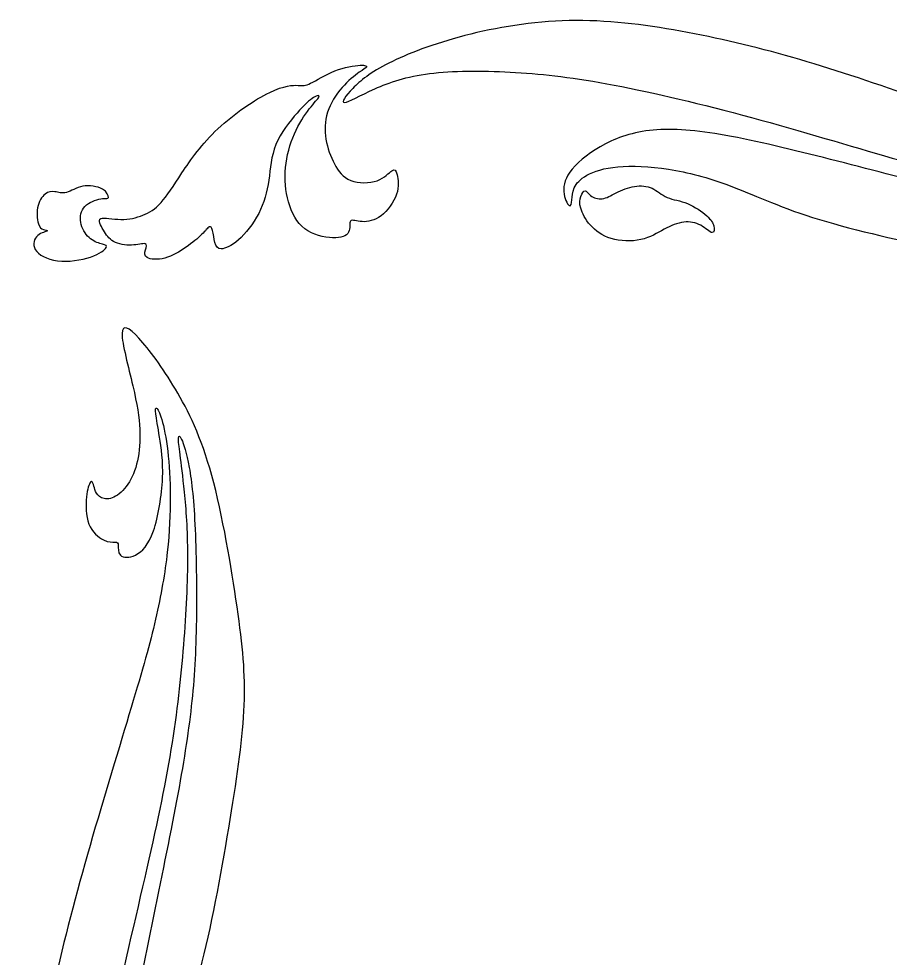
# Model space of a CAD drawing. Extents: x -9.5 to 9.2, y -1.7 to 27.8.
# Drawn here: x -9.5 to -3.46, y 21.1 to 27.62 of the extents above; entities that cross this region are included whole.
import ezdxf

# ---------------------------------------------------------------- set-up
doc = ezdxf.new("R2010")
doc.units = 0
doc.header["$MEASUREMENT"] = 0
doc.layers.add('LAYER_1', color=7, linetype='CONTINUOUS')

msp = doc.modelspace()

# ---------------------------------------------------------------- linework, layer by layer
at = {"layer": 'LAYER_1', "color": 250}
for points, knots in [([(-0.29627, 27.20749), (-0.29301, 27.26289), (-0.29464, 27.32808), (-0.31337, 27.38267), (-0.31337, 27.38267), (-0.33211, 27.43725), (-0.36797, 27.48126), (-0.40015, 27.51751), (-0.40015, 27.51751), (-0.43233, 27.55377), (-0.46085, 27.58229), (-0.469, 27.59777), (-0.469, 27.59777), (-0.47715, 27.61325), (-0.46492, 27.6157), (-0.43967, 27.60674), (-0.43967, 27.60674), (-0.41441, 27.59777), (-0.37611, 27.5774), (-0.33374, 27.53911), (-0.33374, 27.53911), (-0.29138, 27.50082), (-0.24493, 27.44459), (-0.21723, 27.37085), (-0.21723, 27.37085), (-0.18953, 27.29711), (-0.18056, 27.20586), (-0.18178, 27.12235), (-0.18178, 27.12235), (-0.183, 27.03883), (-0.19442, 26.96306), (-0.21152, 26.89991), (-0.21152, 26.89991), (-0.22863, 26.83677), (-0.25145, 26.78624), (-0.31622, 26.71129), (-0.31622, 26.71129), (-0.381, 26.63633), (-0.48774, 26.53692), (-0.61648, 26.43997), (-0.61648, 26.43997), (-0.74522, 26.34301), (-0.89596, 26.24849), (-1.12695, 26.16824), (-1.12695, 26.16824), (-1.35795, 26.08798), (-1.66921, 26.02198), (-1.90387, 25.97921), (-1.90387, 25.97921), (-2.13853, 25.93643), (-2.2966, 25.91688), (-2.48441, 25.92624), (-2.48441, 25.92624), (-2.67223, 25.93561), (-2.88978, 25.97391), (-3.1607, 26.03013), (-3.1607, 26.03013), (-3.43162, 26.08635), (-3.75592, 26.1605), (-4.0028, 26.23872), (-4.0028, 26.23872), (-4.24968, 26.31693), (-4.41917, 26.39923), (-4.57398, 26.45789), (-4.57398, 26.45789), (-4.72879, 26.51655), (-4.86894, 26.55159), (-5.00052, 26.57196), (-5.00052, 26.57196), (-5.13211, 26.59233), (-5.25515, 26.59803), (-5.3517, 26.58948), (-5.3517, 26.58948), (-5.44826, 26.58093), (-5.51833, 26.55811), (-5.5664, 26.53122), (-5.5664, 26.53122), (-5.61447, 26.50434), (-5.64055, 26.47337), (-5.654, 26.44363), (-5.654, 26.44363), (-5.66744, 26.41389), (-5.66825, 26.38537), (-5.6707, 26.35971), (-5.6707, 26.35971), (-5.67314, 26.33405), (-5.67722, 26.31123), (-5.68984, 26.32059), (-5.68984, 26.32059), (-5.70247, 26.32997), (-5.72366, 26.37153), (-5.72692, 26.41797), (-5.72692, 26.41797), (-5.73018, 26.46441), (-5.71551, 26.51574), (-5.66744, 26.57399), (-5.66744, 26.57399), (-5.61937, 26.63225), (-5.53788, 26.69744), (-5.43848, 26.74836), (-5.43848, 26.74836), (-5.33908, 26.79928), (-5.22174, 26.83595), (-5.08119, 26.84614), (-5.08119, 26.84614), (-4.94064, 26.85632), (-4.77686, 26.84002), (-4.5642, 26.79969), (-4.5642, 26.79969), (-4.35153, 26.75936), (-4.08998, 26.69499), (-3.83006, 26.62859), (-3.83006, 26.62859), (-3.57014, 26.56219), (-3.31185, 26.49374), (-3.09185, 26.44078), (-3.09185, 26.44078), (-2.87185, 26.38782), (-2.69015, 26.35034), (-2.52271, 26.32549), (-2.52271, 26.32549), (-2.35527, 26.30064), (-2.20209, 26.28842), (-2.01672, 26.28394), (-2.01672, 26.28394), (-1.83136, 26.27945), (-1.6138, 26.28271), (-1.44717, 26.29208), (-1.44717, 26.29208), (-1.28054, 26.30145), (-1.16484, 26.31693), (-1.0797, 26.33608), (-1.0797, 26.33608), (-0.99455, 26.35523), (-0.93995, 26.37805), (-0.91388, 26.39312), (-0.91388, 26.39312), (-0.88781, 26.40819), (-0.89025, 26.41552), (-0.90696, 26.41674), (-0.90696, 26.41674), (-0.92366, 26.41797), (-0.95463, 26.41308), (-1.00596, 26.40453), (-1.00596, 26.40453), (-1.05729, 26.39597), (-1.12899, 26.38375), (-1.22676, 26.37153), (-1.22676, 26.37153), (-1.32454, 26.35931), (-1.4484, 26.34708), (-1.60117, 26.34667), (-1.60117, 26.34667), (-1.75395, 26.34626), (-1.93565, 26.35768), (-2.12875, 26.37723), (-2.12875, 26.37723), (-2.32186, 26.39678), (-2.52638, 26.42449), (-2.74841, 26.47052), (-2.74841, 26.47052), (-2.97044, 26.51655), (-3.21, 26.58092), (-3.50455, 26.66606), (-3.50455, 26.66606), (-3.7991, 26.75121), (-4.14865, 26.85713), (-4.48924, 26.94839), (-4.48924, 26.94839), (-4.82982, 27.03964), (-5.16145, 27.11624), (-5.42829, 27.16512), (-5.42829, 27.16512), (-5.69514, 27.21401), (-5.89722, 27.2352), (-6.09765, 27.24578), (-6.09765, 27.24578), (-6.29809, 27.25638), (-6.49691, 27.25638), (-6.6562, 27.23601), (-6.6562, 27.23601), (-6.81549, 27.21564), (-6.93527, 27.17489), (-7.03631, 27.13008), (-7.03631, 27.13008), (-7.13734, 27.08527), (-7.21964, 27.03638), (-7.24531, 27.03517), (-7.24531, 27.03517), (-7.27098, 27.03394), (-7.24001, 27.08039), (-7.18868, 27.13293), (-7.18868, 27.13293), (-7.13735, 27.18549), (-7.06564, 27.24416), (-6.93853, 27.30852), (-6.93853, 27.30852), (-6.81142, 27.37289), (-6.62891, 27.44296), (-6.41217, 27.49918), (-6.41217, 27.49918), (-6.19543, 27.5554), (-5.94447, 27.59777), (-5.68944, 27.60307), (-5.68944, 27.60307), (-5.43441, 27.60837), (-5.1753, 27.57658), (-4.91782, 27.53014), (-4.91782, 27.53014), (-4.66035, 27.4837), (-4.40449, 27.42259), (-4.14009, 27.34682), (-4.14009, 27.34682), (-3.87569, 27.27104), (-3.60273, 27.1806), (-3.31551, 27.07672), (-3.31551, 27.07672), (-3.0283, 26.97283), (-2.72682, 26.8555), (-2.4999, 26.76955), (-2.4999, 26.76955), (-2.27298, 26.68359), (-2.12061, 26.62899), (-1.97761, 26.58744), (-1.97761, 26.58744), (-1.83462, 26.54589), (-1.70098, 26.51737), (-1.58039, 26.50026), (-1.58039, 26.50026), (-1.4598, 26.48315), (-1.35225, 26.47744), (-1.25284, 26.47785), (-1.25284, 26.47785), (-1.15343, 26.47826), (-1.06218, 26.48478), (-0.98355, 26.49659), (-0.98355, 26.49659), (-0.90492, 26.5084), (-0.83892, 26.52552), (-0.79615, 26.54141), (-0.79615, 26.54141), (-0.75337, 26.55729), (-0.73381, 26.57196), (-0.72933, 26.58011), (-0.72933, 26.58011), (-0.72485, 26.58826), (-0.73544, 26.58989), (-0.76396, 26.58541), (-0.76396, 26.58541), (-0.79248, 26.58092), (-0.83892, 26.57033), (-0.90085, 26.5577), (-0.90085, 26.5577), (-0.96277, 26.54508), (-1.04018, 26.5304), (-1.14244, 26.5357), (-1.14244, 26.5357), (-1.24469, 26.541), (-1.37181, 26.56626), (-1.45532, 26.60333), (-1.45532, 26.60333), (-1.53884, 26.6404), (-1.57876, 26.68929), (-1.5975, 26.73654), (-1.5975, 26.73654), (-1.61624, 26.7838), (-1.6138, 26.82943), (-1.59872, 26.8498), (-1.59872, 26.8498), (-1.58365, 26.87017), (-1.55594, 26.86528), (-1.54047, 26.86569), (-1.54047, 26.86569), (-1.52498, 26.8661), (-1.52172, 26.8718), (-1.52132, 26.88972), (-1.52132, 26.88972), (-1.52091, 26.90765), (-1.52335, 26.9378), (-1.50869, 26.97609), (-1.50869, 26.97609), (-1.49402, 27.01438), (-1.46224, 27.06083), (-1.41417, 27.08445), (-1.41417, 27.08445), (-1.3661, 27.10808), (-1.30173, 27.1089), (-1.25447, 27.10279), (-1.25447, 27.10279), (-1.20721, 27.09668), (-1.17706, 27.08364), (-1.16729, 27.07346), (-1.16729, 27.07346), (-1.15751, 27.06327), (-1.1681, 27.05594), (-1.18032, 27.05105), (-1.18032, 27.05105), (-1.19255, 27.04616), (-1.2064, 27.04372), (-1.22106, 27.03558), (-1.22106, 27.03558), (-1.23573, 27.02743), (-1.25122, 27.01357), (-1.25936, 26.99036), (-1.25936, 26.99036), (-1.26751, 26.96714), (-1.26832, 26.93454), (-1.25529, 26.8991), (-1.25529, 26.8991), (-1.24225, 26.86366), (-1.21536, 26.82535), (-1.17869, 26.79399), (-1.17869, 26.79399), (-1.14203, 26.76262), (-1.09558, 26.73817), (-1.04099, 26.7227), (-1.04099, 26.7227), (-0.9864, 26.70722), (-0.92366, 26.7007), (-0.85359, 26.70518), (-0.85359, 26.70518), (-0.78351, 26.70965), (-0.70611, 26.72514), (-0.63441, 26.7508), (-0.63441, 26.7508), (-0.56271, 26.77647), (-0.4967, 26.81232), (-0.44456, 26.86569), (-0.44456, 26.86569), (-0.39241, 26.91905), (-0.35411, 26.98994), (-0.33089, 27.0482), (-0.33089, 27.0482), (-0.30767, 27.10645), (-0.29952, 27.15208), (-0.29627, 27.20749)], [0, 0, 0, 0, 0.0117647, 0.0117647, 0.0117647, 0.0117647, 0.0235294, 0.0235294, 0.0235294, 0.0235294, 0.0352941, 0.0352941, 0.0352941, 0.0352941, 0.0470588, 0.0470588, 0.0470588, 0.0470588, 0.0588235, 0.0588235, 0.0588235, 0.0588235, 0.0705882, 0.0705882, 0.0705882, 0.0705882, 0.0823529, 0.0823529, 0.0823529, 0.0823529, 0.0941176, 0.0941176, 0.0941176, 0.0941176, 0.1058824, 0.1058824, 0.1058824, 0.1058824, 0.1176471, 0.1176471, 0.1176471, 0.1176471, 0.1294118, 0.1294118, 0.1294118, 0.1294118, 0.1411765, 0.1411765, 0.1411765, 0.1411765, 0.1529412, 0.1529412, 0.1529412, 0.1529412, 0.1647059, 0.1647059, 0.1647059, 0.1647059, 0.1764706, 0.1764706, 0.1764706, 0.1764706, 0.1882353, 0.1882353, 0.1882353, 0.1882353, 0.2, 0.2, 0.2, 0.2, 0.2117647, 0.2117647, 0.2117647, 0.2117647, 0.2235294, 0.2235294, 0.2235294, 0.2235294, 0.2352941, 0.2352941, 0.2352941, 0.2352941, 0.2470588, 0.2470588, 0.2470588, 0.2470588, 0.2588235, 0.2588235, 0.2588235, 0.2588235, 0.2705882, 0.2705882, 0.2705882, 0.2705882, 0.2823529, 0.2823529, 0.2823529, 0.2823529, 0.2941176, 0.2941176, 0.2941176, 0.2941176, 0.3058824, 0.3058824, 0.3058824, 0.3058824, 0.3176471, 0.3176471, 0.3176471, 0.3176471, 0.3294118, 0.3294118, 0.3294118, 0.3294118, 0.3411765, 0.3411765, 0.3411765, 0.3411765, 0.3529412, 0.3529412, 0.3529412, 0.3529412, 0.3647059, 0.3647059, 0.3647059, 0.3647059, 0.3764706, 0.3764706, 0.3764706, 0.3764706, 0.3882353, 0.3882353, 0.3882353, 0.3882353, 0.4, 0.4, 0.4, 0.4, 0.4117647, 0.4117647, 0.4117647, 0.4117647, 0.4235294, 0.4235294, 0.4235294, 0.4235294, 0.4352941, 0.4352941, 0.4352941, 0.4352941, 0.4470588, 0.4470588, 0.4470588, 0.4470588, 0.4588235, 0.4588235, 0.4588235, 0.4588235, 0.4705882, 0.4705882, 0.4705882, 0.4705882, 0.4823529, 0.4823529, 0.4823529, 0.4823529, 0.4941176, 0.4941176, 0.4941176, 0.4941176, 0.5058824, 0.5058824, 0.5058824, 0.5058824, 0.5176471, 0.5176471, 0.5176471, 0.5176471, 0.5294118, 0.5294118, 0.5294118, 0.5294118, 0.5411765, 0.5411765, 0.5411765, 0.5411765, 0.5529412, 0.5529412, 0.5529412, 0.5529412, 0.5647059, 0.5647059, 0.5647059, 0.5647059, 0.5764706, 0.5764706, 0.5764706, 0.5764706, 0.5882353, 0.5882353, 0.5882353, 0.5882353, 0.6, 0.6, 0.6, 0.6, 0.6117647, 0.6117647, 0.6117647, 0.6117647, 0.6235294, 0.6235294, 0.6235294, 0.6235294, 0.6352941, 0.6352941, 0.6352941, 0.6352941, 0.6470588, 0.6470588, 0.6470588, 0.6470588, 0.6588235, 0.6588235, 0.6588235, 0.6588235, 0.6705882, 0.6705882, 0.6705882, 0.6705882, 0.6823529, 0.6823529, 0.6823529, 0.6823529, 0.6941176, 0.6941176, 0.6941176, 0.6941176, 0.7058824, 0.7058824, 0.7058824, 0.7058824, 0.7176471, 0.7176471, 0.7176471, 0.7176471, 0.7294118, 0.7294118, 0.7294118, 0.7294118, 0.7411765, 0.7411765, 0.7411765, 0.7411765, 0.7529412, 0.7529412, 0.7529412, 0.7529412, 0.7647059, 0.7647059, 0.7647059, 0.7647059, 0.7764706, 0.7764706, 0.7764706, 0.7764706, 0.7882353, 0.7882353, 0.7882353, 0.7882353, 0.8, 0.8, 0.8, 0.8, 0.8117647, 0.8117647, 0.8117647, 0.8117647, 0.8235294, 0.8235294, 0.8235294, 0.8235294, 0.8352941, 0.8352941, 0.8352941, 0.8352941, 0.8470588, 0.8470588, 0.8470588, 0.8470588, 0.8588235, 0.8588235, 0.8588235, 0.8588235, 0.8705882, 0.8705882, 0.8705882, 0.8705882, 0.8823529, 0.8823529, 0.8823529, 0.8823529, 0.8941176, 0.8941176, 0.8941176, 0.8941176, 0.9058824, 0.9058824, 0.9058824, 0.9058824, 0.9176471, 0.9176471, 0.9176471, 0.9176471, 0.9294118, 0.9294118, 0.9294118, 0.9294118, 0.9411765, 0.9411765, 0.9411765, 0.9411765, 0.9529412, 0.9529412, 0.9529412, 0.9529412, 0.9647059, 0.9647059, 0.9647059, 0.9647059, 0.9764706, 0.9764706, 0.9764706, 0.9764706, 1, 1, 1, 1]), ([(-7.13773, 27.29344), (-7.17685, 27.29141), (-7.24611, 27.28), (-7.31251, 27.25393), (-7.31251, 27.25393), (-7.37892, 27.22786), (-7.44248, 27.18711), (-7.48077, 27.16838), (-7.48077, 27.16838), (-7.51906, 27.14963), (-7.53211, 27.15289), (-7.56795, 27.15411), (-7.56795, 27.15411), (-7.6038, 27.15534), (-7.66248, 27.15452), (-7.76432, 27.10523), (-7.76432, 27.10523), (-7.86617, 27.05594), (-8.01121, 26.95816), (-8.12283, 26.85346), (-8.12283, 26.85346), (-8.23446, 26.74877), (-8.31268, 26.63713), (-8.37298, 26.5467), (-8.37298, 26.5467), (-8.43327, 26.45626), (-8.47565, 26.387), (-8.51679, 26.34096), (-8.51679, 26.34096), (-8.55794, 26.29493), (-8.59787, 26.27211), (-8.64308, 26.25419), (-8.64308, 26.25419), (-8.68831, 26.23627), (-8.73883, 26.22322), (-8.79505, 26.22444), (-8.79505, 26.22444), (-8.85127, 26.22567), (-8.91319, 26.24116), (-8.93438, 26.23056), (-8.93438, 26.23056), (-8.95557, 26.21997), (-8.936, 26.1833), (-8.91686, 26.15071), (-8.91686, 26.15071), (-8.89771, 26.11812), (-8.87897, 26.0896), (-8.84557, 26.07127), (-8.84557, 26.07127), (-8.81216, 26.05294), (-8.76408, 26.04479), (-8.72172, 26.04642), (-8.72172, 26.04642), (-8.67935, 26.04805), (-8.64267, 26.05946), (-8.6276, 26.0558), (-8.6276, 26.0558), (-8.61253, 26.05213), (-8.61905, 26.03338), (-8.62475, 26.01342), (-8.62475, 26.01342), (-8.63046, 25.99346), (-8.63535, 25.97227), (-8.61294, 25.95965), (-8.61294, 25.95965), (-8.59054, 25.94702), (-8.54082, 25.94294), (-8.49031, 25.95639), (-8.49031, 25.95639), (-8.43979, 25.96983), (-8.38846, 26.0008), (-8.34406, 26.03176), (-8.34406, 26.03176), (-8.29965, 26.06271), (-8.26216, 26.09368), (-8.23569, 26.11975), (-8.23569, 26.11975), (-8.20921, 26.14582), (-8.19372, 26.16701), (-8.18272, 26.17271), (-8.18272, 26.17271), (-8.17172, 26.17841), (-8.16521, 26.16864), (-8.15991, 26.14664), (-8.15991, 26.14664), (-8.15461, 26.12464), (-8.15054, 26.09042), (-8.14361, 26.06435), (-8.14361, 26.06435), (-8.13669, 26.03827), (-8.12691, 26.02035), (-8.10002, 26.02075), (-8.10002, 26.02075), (-8.07313, 26.02116), (-8.02913, 26.0399), (-7.98025, 26.08308), (-7.98025, 26.08308), (-7.93136, 26.12627), (-7.87757, 26.1939), (-7.84051, 26.26641), (-7.84051, 26.26641), (-7.80343, 26.33892), (-7.78306, 26.41633), (-7.77084, 26.497), (-7.77084, 26.497), (-7.75862, 26.57766), (-7.75454, 26.66158), (-7.72114, 26.74346), (-7.72114, 26.74346), (-7.68773, 26.82535), (-7.62499, 26.9052), (-7.57488, 26.96224), (-7.57488, 26.96224), (-7.52477, 27.01927), (-7.48728, 27.0535), (-7.4604, 27.0706), (-7.4604, 27.0706), (-7.43351, 27.08771), (-7.41721, 27.08771), (-7.42292, 27.07427), (-7.42292, 27.07427), (-7.42862, 27.06082), (-7.45633, 27.03393), (-7.48973, 26.99075), (-7.48973, 26.99075), (-7.52314, 26.94757), (-7.56226, 26.88809), (-7.59321, 26.81761), (-7.59321, 26.81761), (-7.62417, 26.74713), (-7.64699, 26.66565), (-7.65473, 26.58418), (-7.65473, 26.58418), (-7.66247, 26.5027), (-7.65514, 26.42122), (-7.63396, 26.34626), (-7.63396, 26.34626), (-7.61277, 26.2713), (-7.57773, 26.20286), (-7.5211, 26.15968), (-7.5211, 26.15968), (-7.46447, 26.11649), (-7.38625, 26.09857), (-7.328, 26.09694), (-7.328, 26.09694), (-7.26974, 26.09531), (-7.23144, 26.10997), (-7.21759, 26.13645), (-7.21759, 26.13645), (-7.20374, 26.16293), (-7.21433, 26.20123), (-7.20415, 26.21345), (-7.20415, 26.21345), (-7.19396, 26.22567), (-7.16299, 26.21182), (-7.12389, 26.20938), (-7.12389, 26.20938), (-7.08478, 26.20693), (-7.03751, 26.2159), (-6.9923, 26.25011), (-6.9923, 26.25011), (-6.94708, 26.28434), (-6.90389, 26.34382), (-6.88556, 26.39881), (-6.88556, 26.39881), (-6.86723, 26.45381), (-6.87375, 26.50433), (-6.88148, 26.53488), (-6.88148, 26.53488), (-6.88922, 26.56544), (-6.89819, 26.57603), (-6.91774, 26.56259), (-6.91774, 26.56259), (-6.93729, 26.54914), (-6.96745, 26.51166), (-7.02041, 26.49292), (-7.02041, 26.49292), (-7.07337, 26.47418), (-7.14915, 26.47418), (-7.20292, 26.49536), (-7.20292, 26.49536), (-7.2567, 26.51655), (-7.28848, 26.55892), (-7.31537, 26.60984), (-7.31537, 26.60984), (-7.34225, 26.66076), (-7.36426, 26.72025), (-7.37444, 26.78135), (-7.37444, 26.78135), (-7.38462, 26.84246), (-7.38299, 26.9052), (-7.36303, 26.96712), (-7.36303, 26.96712), (-7.34307, 27.02905), (-7.30477, 27.09016), (-7.26281, 27.13863), (-7.26281, 27.13863), (-7.22085, 27.18711), (-7.17522, 27.22297), (-7.14426, 27.24455), (-7.14426, 27.24455), (-7.11329, 27.26614), (-7.097, 27.27348), (-7.09333, 27.28081), (-7.09333, 27.28081), (-7.08966, 27.28814), (-7.09863, 27.29548), (-7.13773, 27.29344)], [0, 0, 0, 0, 0.0188679, 0.0188679, 0.0188679, 0.0188679, 0.0377358, 0.0377358, 0.0377358, 0.0377358, 0.0566038, 0.0566038, 0.0566038, 0.0566038, 0.0754717, 0.0754717, 0.0754717, 0.0754717, 0.0943396, 0.0943396, 0.0943396, 0.0943396, 0.1132075, 0.1132075, 0.1132075, 0.1132075, 0.1320755, 0.1320755, 0.1320755, 0.1320755, 0.1509434, 0.1509434, 0.1509434, 0.1509434, 0.1698113, 0.1698113, 0.1698113, 0.1698113, 0.1886792, 0.1886792, 0.1886792, 0.1886792, 0.2075472, 0.2075472, 0.2075472, 0.2075472, 0.2264151, 0.2264151, 0.2264151, 0.2264151, 0.245283, 0.245283, 0.245283, 0.245283, 0.2641509, 0.2641509, 0.2641509, 0.2641509, 0.2830189, 0.2830189, 0.2830189, 0.2830189, 0.3018868, 0.3018868, 0.3018868, 0.3018868, 0.3207547, 0.3207547, 0.3207547, 0.3207547, 0.3396226, 0.3396226, 0.3396226, 0.3396226, 0.3584906, 0.3584906, 0.3584906, 0.3584906, 0.3773585, 0.3773585, 0.3773585, 0.3773585, 0.3962264, 0.3962264, 0.3962264, 0.3962264, 0.4150943, 0.4150943, 0.4150943, 0.4150943, 0.4339623, 0.4339623, 0.4339623, 0.4339623, 0.4528302, 0.4528302, 0.4528302, 0.4528302, 0.4716981, 0.4716981, 0.4716981, 0.4716981, 0.490566, 0.490566, 0.490566, 0.490566, 0.509434, 0.509434, 0.509434, 0.509434, 0.5283019, 0.5283019, 0.5283019, 0.5283019, 0.5471698, 0.5471698, 0.5471698, 0.5471698, 0.5660377, 0.5660377, 0.5660377, 0.5660377, 0.5849057, 0.5849057, 0.5849057, 0.5849057, 0.6037736, 0.6037736, 0.6037736, 0.6037736, 0.6226415, 0.6226415, 0.6226415, 0.6226415, 0.6415094, 0.6415094, 0.6415094, 0.6415094, 0.6603774, 0.6603774, 0.6603774, 0.6603774, 0.6792453, 0.6792453, 0.6792453, 0.6792453, 0.6981132, 0.6981132, 0.6981132, 0.6981132, 0.7169811, 0.7169811, 0.7169811, 0.7169811, 0.7358491, 0.7358491, 0.7358491, 0.7358491, 0.754717, 0.754717, 0.754717, 0.754717, 0.7735849, 0.7735849, 0.7735849, 0.7735849, 0.7924528, 0.7924528, 0.7924528, 0.7924528, 0.8113208, 0.8113208, 0.8113208, 0.8113208, 0.8301887, 0.8301887, 0.8301887, 0.8301887, 0.8490566, 0.8490566, 0.8490566, 0.8490566, 0.8679245, 0.8679245, 0.8679245, 0.8679245, 0.8867925, 0.8867925, 0.8867925, 0.8867925, 0.9056604, 0.9056604, 0.9056604, 0.9056604, 0.9245283, 0.9245283, 0.9245283, 0.9245283, 0.9433962, 0.9433962, 0.9433962, 0.9433962, 0.9622642, 0.9622642, 0.9622642, 0.9622642, 1, 1, 1, 1]), ([(-8.92337, 26.36867), (-8.95311, 26.365), (-9.002, 26.35115), (-9.03337, 26.32467), (-9.03337, 26.32467), (-9.06473, 26.29819), (-9.07859, 26.25908), (-9.07533, 26.21875), (-9.07533, 26.21875), (-9.07207, 26.17842), (-9.0517, 26.13686), (-9.02563, 26.10875), (-9.02563, 26.10875), (-8.99955, 26.08065), (-8.96777, 26.06598), (-8.94129, 26.05824), (-8.94129, 26.05824), (-8.91481, 26.0505), (-8.89362, 26.04968), (-8.89607, 26.03584), (-8.89607, 26.03584), (-8.89851, 26.02198), (-8.92459, 25.99509), (-8.98203, 25.97228), (-8.98203, 25.97228), (-9.03947, 25.94947), (-9.12829, 25.93072), (-9.20569, 25.9352), (-9.20569, 25.9352), (-9.2831, 25.93969), (-9.3491, 25.96739), (-9.37884, 26.00243), (-9.37884, 26.00243), (-9.40858, 26.03746), (-9.40206, 26.07983), (-9.38047, 26.10468), (-9.38047, 26.10468), (-9.35888, 26.12953), (-9.3222, 26.13686), (-9.30958, 26.14216), (-9.30958, 26.14216), (-9.29695, 26.14746), (-9.30836, 26.15071), (-9.3218, 26.15275), (-9.3218, 26.15275), (-9.33525, 26.15479), (-9.35073, 26.1556), (-9.36213, 26.18249), (-9.36213, 26.18249), (-9.37354, 26.20938), (-9.38088, 26.26234), (-9.37314, 26.30552), (-9.37314, 26.30552), (-9.3654, 26.3487), (-9.34258, 26.38212), (-9.32058, 26.40004), (-9.32058, 26.40004), (-9.29859, 26.41796), (-9.27739, 26.42041), (-9.25336, 26.41674), (-9.25336, 26.41674), (-9.22933, 26.41308), (-9.20243, 26.4033), (-9.17147, 26.41144), (-9.17147, 26.41144), (-9.14052, 26.41959), (-9.10547, 26.44567), (-9.05944, 26.45423), (-9.05944, 26.45423), (-9.0134, 26.46278), (-8.95636, 26.45381), (-8.92337, 26.43508), (-8.92337, 26.43508), (-8.89037, 26.41634), (-8.8814, 26.38781), (-8.88222, 26.37682), (-8.88222, 26.37682), (-8.88303, 26.36582), (-8.89363, 26.37234), (-8.92337, 26.36867)], [0, 0, 0, 0, 0.047619, 0.047619, 0.047619, 0.047619, 0.0952381, 0.0952381, 0.0952381, 0.0952381, 0.1428571, 0.1428571, 0.1428571, 0.1428571, 0.1904762, 0.1904762, 0.1904762, 0.1904762, 0.2380952, 0.2380952, 0.2380952, 0.2380952, 0.2857143, 0.2857143, 0.2857143, 0.2857143, 0.3333333, 0.3333333, 0.3333333, 0.3333333, 0.3809524, 0.3809524, 0.3809524, 0.3809524, 0.4285714, 0.4285714, 0.4285714, 0.4285714, 0.4761905, 0.4761905, 0.4761905, 0.4761905, 0.5238095, 0.5238095, 0.5238095, 0.5238095, 0.5714286, 0.5714286, 0.5714286, 0.5714286, 0.6190476, 0.6190476, 0.6190476, 0.6190476, 0.6666667, 0.6666667, 0.6666667, 0.6666667, 0.7142857, 0.7142857, 0.7142857, 0.7142857, 0.7619048, 0.7619048, 0.7619048, 0.7619048, 0.8095238, 0.8095238, 0.8095238, 0.8095238, 0.8571429, 0.8571429, 0.8571429, 0.8571429, 0.9047619, 0.9047619, 0.9047619, 0.9047619, 1, 1, 1, 1]), ([(-4.73633, 26.2493), (-4.7679, 26.27741), (-4.81883, 26.31409), (-4.86914, 26.33466), (-4.86914, 26.33466), (-4.91945, 26.35523), (-4.96916, 26.35972), (-5.00908, 26.37682), (-5.00908, 26.37682), (-5.04901, 26.39393), (-5.07916, 26.42367), (-5.11501, 26.44037), (-5.11501, 26.44037), (-5.15086, 26.45707), (-5.19241, 26.46075), (-5.23621, 26.45362), (-5.23621, 26.45362), (-5.28, 26.44649), (-5.32604, 26.42856), (-5.36352, 26.40983), (-5.36352, 26.40983), (-5.40101, 26.39108), (-5.42993, 26.37152), (-5.45987, 26.36745), (-5.45987, 26.36745), (-5.48981, 26.36337), (-5.52078, 26.37479), (-5.54033, 26.38965), (-5.54033, 26.38965), (-5.55989, 26.40452), (-5.56804, 26.42286), (-5.57843, 26.42326), (-5.57843, 26.42326), (-5.58881, 26.42367), (-5.60145, 26.40615), (-5.60898, 26.38436), (-5.60898, 26.38436), (-5.61652, 26.36257), (-5.61896, 26.33648), (-5.60899, 26.30186), (-5.60899, 26.30186), (-5.599, 26.26724), (-5.57659, 26.22404), (-5.54196, 26.18494), (-5.54196, 26.18494), (-5.50734, 26.14583), (-5.46048, 26.11079), (-5.39795, 26.09185), (-5.39795, 26.09185), (-5.33541, 26.07291), (-5.25719, 26.07005), (-5.19302, 26.08451), (-5.19302, 26.08451), (-5.12886, 26.09898), (-5.07875, 26.13076), (-5.03108, 26.15622), (-5.03108, 26.15622), (-4.98341, 26.18168), (-4.93819, 26.20083), (-4.89542, 26.20612), (-4.89542, 26.20612), (-4.85264, 26.21142), (-4.81231, 26.20286), (-4.77768, 26.18372), (-4.77768, 26.18372), (-4.74305, 26.16457), (-4.71412, 26.13483), (-4.69884, 26.13279), (-4.69884, 26.13279), (-4.68357, 26.13075), (-4.68194, 26.15642), (-4.68723, 26.17903), (-4.68723, 26.17903), (-4.69253, 26.20164), (-4.70475, 26.2212), (-4.73633, 26.2493)], [0, 0, 0, 0, 0.05, 0.05, 0.05, 0.05, 0.1, 0.1, 0.1, 0.1, 0.15, 0.15, 0.15, 0.15, 0.2, 0.2, 0.2, 0.2, 0.25, 0.25, 0.25, 0.25, 0.3, 0.3, 0.3, 0.3, 0.35, 0.35, 0.35, 0.35, 0.4, 0.4, 0.4, 0.4, 0.45, 0.45, 0.45, 0.45, 0.5, 0.5, 0.5, 0.5, 0.55, 0.55, 0.55, 0.55, 0.6, 0.6, 0.6, 0.6, 0.65, 0.65, 0.65, 0.65, 0.7, 0.7, 0.7, 0.7, 0.75, 0.75, 0.75, 0.75, 0.8, 0.8, 0.8, 0.8, 0.85, 0.85, 0.85, 0.85, 0.9, 0.9, 0.9, 0.9, 1, 1, 1, 1]), ([(-8.78713, 25.43374), (-8.78637, 25.50302), (-8.73947, 25.47626), (-8.66988, 25.4003), (-8.66988, 25.4003), (-8.60028, 25.32434), (-8.50799, 25.19917), (-8.41798, 25.0482), (-8.41798, 25.0482), (-8.32796, 24.89723), (-8.24021, 24.72045), (-8.16571, 24.44958), (-8.16571, 24.44958), (-8.0912, 24.17869), (-8.02992, 23.81369), (-7.99021, 23.53851), (-7.99021, 23.53851), (-7.95049, 23.26333), (-7.93234, 23.07796), (-7.94103, 22.85772), (-7.94103, 22.85772), (-7.94973, 22.63748), (-7.98529, 22.38236), (-8.03748, 22.06466), (-8.03748, 22.06466), (-8.08968, 21.74695), (-8.15852, 21.36666), (-8.23114, 21.07715), (-8.23114, 21.07715), (-8.30375, 20.78764), (-8.38016, 20.58889), (-8.43462, 20.40735), (-8.43462, 20.40735), (-8.48908, 20.2258), (-8.52161, 20.06146), (-8.54052, 19.90714), (-8.54052, 19.90714), (-8.55943, 19.75283), (-8.56473, 19.60855), (-8.55679, 19.49533), (-8.55679, 19.49533), (-8.54885, 19.3821), (-8.52767, 19.29993), (-8.50271, 19.24356), (-8.50271, 19.24356), (-8.47774, 19.18719), (-8.44899, 19.15661), (-8.42138, 19.14084), (-8.42138, 19.14084), (-8.39377, 19.12508), (-8.3673, 19.12412), (-8.34347, 19.12125), (-8.34347, 19.12125), (-8.31964, 19.11838), (-8.29846, 19.11361), (-8.30716, 19.0988), (-8.30716, 19.0988), (-8.31586, 19.08399), (-8.35443, 19.05915), (-8.39755, 19.05532), (-8.39755, 19.05532), (-8.44067, 19.0515), (-8.48833, 19.0687), (-8.54242, 19.12507), (-8.54242, 19.12507), (-8.5965, 19.18144), (-8.65702, 19.27699), (-8.70429, 19.39356), (-8.70429, 19.39356), (-8.75157, 19.51013), (-8.78562, 19.64773), (-8.79507, 19.81255), (-8.79507, 19.81255), (-8.80452, 19.97737), (-8.78939, 20.16944), (-8.75195, 20.41882), (-8.75195, 20.41882), (-8.7145, 20.6682), (-8.65474, 20.97492), (-8.5931, 21.27971), (-8.5931, 21.27971), (-8.53144, 21.58452), (-8.4679, 21.88741), (-8.41874, 22.14539), (-8.41874, 22.14539), (-8.36957, 22.40338), (-8.33477, 22.61646), (-8.3117, 22.81281), (-8.3117, 22.81281), (-8.28862, 23.00916), (-8.27728, 23.1888), (-8.27312, 23.40617), (-8.27312, 23.40617), (-8.26896, 23.62354), (-8.27199, 23.87867), (-8.28068, 24.07406), (-8.28068, 24.07406), (-8.28938, 24.26946), (-8.30376, 24.40515), (-8.32153, 24.505), (-8.32153, 24.505), (-8.3393, 24.60485), (-8.36049, 24.66887), (-8.37448, 24.69944), (-8.37448, 24.69944), (-8.38848, 24.73002), (-8.39529, 24.72715), (-8.39642, 24.70756), (-8.39642, 24.70756), (-8.39755, 24.68798), (-8.39301, 24.65166), (-8.38507, 24.59147), (-8.38507, 24.59147), (-8.37712, 24.53127), (-8.36578, 24.44719), (-8.35443, 24.33253), (-8.35443, 24.33253), (-8.34309, 24.21787), (-8.33174, 24.07263), (-8.33136, 23.89348), (-8.33136, 23.89348), (-8.33098, 23.71432), (-8.34158, 23.50125), (-8.35973, 23.27479), (-8.35973, 23.27479), (-8.37788, 23.04834), (-8.40361, 22.8085), (-8.44634, 22.54813), (-8.44634, 22.54813), (-8.48908, 22.28776), (-8.54884, 22.00684), (-8.62789, 21.66144), (-8.62789, 21.66144), (-8.70694, 21.31603), (-8.80528, 20.90611), (-8.89, 20.50672), (-8.89, 20.50672), (-8.97472, 20.10732), (-9.04583, 19.71843), (-9.09121, 19.4055), (-9.09121, 19.4055), (-9.1366, 19.09258), (-9.15628, 18.85561), (-9.16611, 18.62057), (-9.16611, 18.62057), (-9.17595, 18.38552), (-9.17595, 18.15238), (-9.15703, 17.96558), (-9.15703, 17.96558), (-9.13812, 17.77878), (-9.1003, 17.63832), (-9.05869, 17.51984), (-9.05869, 17.51984), (-9.01709, 17.40136), (-8.9717, 17.30485), (-8.97057, 17.27475), (-8.97057, 17.27475), (-8.96943, 17.24465), (-9.01255, 17.28096), (-9.06134, 17.34115), (-9.06134, 17.34115), (-9.11013, 17.40135), (-9.16459, 17.48544), (-9.22435, 17.63449), (-9.22435, 17.63449), (-9.28411, 17.78355), (-9.34917, 17.99758), (-9.40136, 18.25174), (-9.40136, 18.25174), (-9.45355, 18.50591), (-9.4929, 18.8002), (-9.49781, 19.09927), (-9.49781, 19.09927), (-9.50273, 19.39834), (-9.47322, 19.70219), (-9.43011, 20.00413), (-9.43011, 20.00413), (-9.38699, 20.30606), (-9.33025, 20.6061), (-9.25991, 20.91615), (-9.25991, 20.91615), (-9.18956, 21.22621), (-9.10559, 21.5463), (-9.00915, 21.88311), (-9.00915, 21.88311), (-8.9127, 22.21992), (-8.80377, 22.57346), (-8.72396, 22.83956), (-8.72396, 22.83956), (-8.64416, 23.10567), (-8.59347, 23.28435), (-8.5549, 23.45204), (-8.5549, 23.45204), (-8.51632, 23.61973), (-8.48984, 23.77643), (-8.47396, 23.91784), (-8.47396, 23.91784), (-8.45807, 24.05926), (-8.45277, 24.18539), (-8.45314, 24.30195), (-8.45314, 24.30195), (-8.45353, 24.41852), (-8.45958, 24.52555), (-8.47055, 24.61775), (-8.47055, 24.61775), (-8.48152, 24.70995), (-8.49741, 24.78735), (-8.51216, 24.83751), (-8.51216, 24.83751), (-8.5269, 24.88767), (-8.54052, 24.9106), (-8.54809, 24.91585), (-8.54809, 24.91585), (-8.55565, 24.92111), (-8.55716, 24.90869), (-8.55301, 24.87525), (-8.55301, 24.87525), (-8.54884, 24.84181), (-8.539, 24.78734), (-8.52728, 24.71473), (-8.52728, 24.71473), (-8.51556, 24.64211), (-8.50194, 24.55133), (-8.50686, 24.43141), (-8.50686, 24.43141), (-8.51178, 24.3115), (-8.53523, 24.16244), (-8.56964, 24.06451), (-8.56964, 24.06451), (-8.60406, 23.96657), (-8.64945, 23.91975), (-8.69332, 23.89778), (-8.69332, 23.89778), (-8.73719, 23.8758), (-8.77956, 23.87867), (-8.79847, 23.89634), (-8.79847, 23.89634), (-8.81738, 23.91402), (-8.81284, 23.94651), (-8.81321, 23.96466), (-8.81321, 23.96466), (-8.8136, 23.98282), (-8.8189, 23.98665), (-8.83553, 23.98712), (-8.83553, 23.98712), (-8.85217, 23.9876), (-8.88017, 23.98472), (-8.91572, 24.00192), (-8.91572, 24.00192), (-8.95127, 24.01912), (-8.99439, 24.05639), (-9.01633, 24.11276), (-9.01633, 24.11276), (-9.03826, 24.16914), (-9.03902, 24.24463), (-9.03335, 24.30004), (-9.03335, 24.30004), (-9.02768, 24.35546), (-9.01557, 24.39082), (-9.00612, 24.40228), (-9.00612, 24.40228), (-8.99667, 24.41375), (-8.98985, 24.40132), (-8.98531, 24.38699), (-8.98531, 24.38699), (-8.98078, 24.37266), (-8.97851, 24.35641), (-8.97095, 24.33921), (-8.97095, 24.33921), (-8.96338, 24.32201), (-8.95052, 24.30386), (-8.92896, 24.29432), (-8.92896, 24.29432), (-8.90741, 24.28476), (-8.87714, 24.2838), (-8.84424, 24.29909), (-8.84424, 24.29909), (-8.81133, 24.31438), (-8.77578, 24.34591), (-8.74665, 24.3889), (-8.74665, 24.3889), (-8.71753, 24.4319), (-8.69484, 24.48638), (-8.68047, 24.55039), (-8.68047, 24.55039), (-8.66609, 24.61441), (-8.66004, 24.68798), (-8.6642, 24.77015), (-8.6642, 24.77015), (-8.66836, 24.85232), (-8.68273, 24.9431), (-8.71261, 25.07113), (-8.71261, 25.07113), (-8.7425, 25.19917), (-8.78788, 25.36447), (-8.78713, 25.43374)], [0, 0, 0, 0, 0.0133333, 0.0133333, 0.0133333, 0.0133333, 0.0266667, 0.0266667, 0.0266667, 0.0266667, 0.04, 0.04, 0.04, 0.04, 0.0533333, 0.0533333, 0.0533333, 0.0533333, 0.0666667, 0.0666667, 0.0666667, 0.0666667, 0.08, 0.08, 0.08, 0.08, 0.0933333, 0.0933333, 0.0933333, 0.0933333, 0.1066667, 0.1066667, 0.1066667, 0.1066667, 0.12, 0.12, 0.12, 0.12, 0.1333333, 0.1333333, 0.1333333, 0.1333333, 0.1466667, 0.1466667, 0.1466667, 0.1466667, 0.16, 0.16, 0.16, 0.16, 0.1733333, 0.1733333, 0.1733333, 0.1733333, 0.1866667, 0.1866667, 0.1866667, 0.1866667, 0.2, 0.2, 0.2, 0.2, 0.2133333, 0.2133333, 0.2133333, 0.2133333, 0.2266667, 0.2266667, 0.2266667, 0.2266667, 0.24, 0.24, 0.24, 0.24, 0.2533333, 0.2533333, 0.2533333, 0.2533333, 0.2666667, 0.2666667, 0.2666667, 0.2666667, 0.28, 0.28, 0.28, 0.28, 0.2933333, 0.2933333, 0.2933333, 0.2933333, 0.3066667, 0.3066667, 0.3066667, 0.3066667, 0.32, 0.32, 0.32, 0.32, 0.3333333, 0.3333333, 0.3333333, 0.3333333, 0.3466667, 0.3466667, 0.3466667, 0.3466667, 0.36, 0.36, 0.36, 0.36, 0.3733333, 0.3733333, 0.3733333, 0.3733333, 0.3866667, 0.3866667, 0.3866667, 0.3866667, 0.4, 0.4, 0.4, 0.4, 0.4133333, 0.4133333, 0.4133333, 0.4133333, 0.4266667, 0.4266667, 0.4266667, 0.4266667, 0.44, 0.44, 0.44, 0.44, 0.4533333, 0.4533333, 0.4533333, 0.4533333, 0.4666667, 0.4666667, 0.4666667, 0.4666667, 0.48, 0.48, 0.48, 0.48, 0.4933333, 0.4933333, 0.4933333, 0.4933333, 0.5066667, 0.5066667, 0.5066667, 0.5066667, 0.52, 0.52, 0.52, 0.52, 0.5333333, 0.5333333, 0.5333333, 0.5333333, 0.5466667, 0.5466667, 0.5466667, 0.5466667, 0.56, 0.56, 0.56, 0.56, 0.5733333, 0.5733333, 0.5733333, 0.5733333, 0.5866667, 0.5866667, 0.5866667, 0.5866667, 0.6, 0.6, 0.6, 0.6, 0.6133333, 0.6133333, 0.6133333, 0.6133333, 0.6266667, 0.6266667, 0.6266667, 0.6266667, 0.64, 0.64, 0.64, 0.64, 0.6533333, 0.6533333, 0.6533333, 0.6533333, 0.6666667, 0.6666667, 0.6666667, 0.6666667, 0.68, 0.68, 0.68, 0.68, 0.6933333, 0.6933333, 0.6933333, 0.6933333, 0.7066667, 0.7066667, 0.7066667, 0.7066667, 0.72, 0.72, 0.72, 0.72, 0.7333333, 0.7333333, 0.7333333, 0.7333333, 0.7466667, 0.7466667, 0.7466667, 0.7466667, 0.76, 0.76, 0.76, 0.76, 0.7733333, 0.7733333, 0.7733333, 0.7733333, 0.7866667, 0.7866667, 0.7866667, 0.7866667, 0.8, 0.8, 0.8, 0.8, 0.8133333, 0.8133333, 0.8133333, 0.8133333, 0.8266667, 0.8266667, 0.8266667, 0.8266667, 0.84, 0.84, 0.84, 0.84, 0.8533333, 0.8533333, 0.8533333, 0.8533333, 0.8666667, 0.8666667, 0.8666667, 0.8666667, 0.88, 0.88, 0.88, 0.88, 0.8933333, 0.8933333, 0.8933333, 0.8933333, 0.9066667, 0.9066667, 0.9066667, 0.9066667, 0.92, 0.92, 0.92, 0.92, 0.9333333, 0.9333333, 0.9333333, 0.9333333, 0.9466667, 0.9466667, 0.9466667, 0.9466667, 0.96, 0.96, 0.96, 0.96, 0.9733333, 0.9733333, 0.9733333, 0.9733333, 1, 1, 1, 1])]:
    msp.add_open_spline(points, degree=3, knots=knots, dxfattribs=at)

doc.saveas('drawing.dxf')
